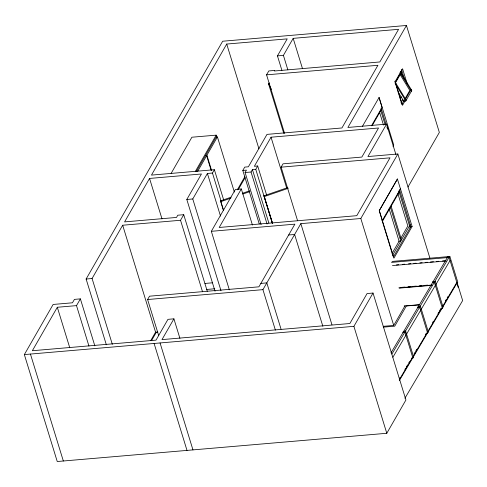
<?xml version="1.0" encoding="UTF-8"?>
<svg xmlns="http://www.w3.org/2000/svg" width="487" height="487" viewBox="0 0 487 487"><rect width="100%" height="100%" fill="white"/><g stroke="black" fill="none" stroke-linecap="round" stroke-linejoin="round"><path stroke-width="0.73" d="M80.385 298.872L76.508 305.623L57.314 307.267L32.355 350.725L156.023 340.127L167.954 319.344L173.914 318.833L161.982 339.616L349.861 323.514L367.07 293.558L373.024 293.046L405.921 399.979L386.8 433.278L57.247 461.524L24.35 354.585L53.138 304.454L72.466 302.798L74.432 299.383L80.385 298.872L94.837 345.837M106.349 344.778L86.12 279.027L222.675 41.231L406.45 25.476L439.347 132.415L407.99 187.02M112.308 344.266L92.08 278.515L122.675 225.231L180.537 220.27L183.733 214.706L177.773 215.217L176.495 217.446L124.593 221.895L149.546 178.437L201.448 173.987L186.813 199.475L215.041 291.238M281.894 70.341L277.45 55.889L287.22 38.869L226.717 44.055L151.463 175.101L214.377 169.707L223.71 200.054M171.107 173.433L191.896 137.224L216.185 135.143L216.849 137.316M195.39 171.351L216.185 135.143M196.352 171.491L205.356 155.81L206.634 155.7L211.096 170.213M197.625 171.381L206.634 155.7M206.908 155.219L217.409 136.926L216.137 137.036L205.63 155.329L206.908 155.219L211.595 170.456M221.001 290.727L192.773 198.964L207.407 173.475L212.46 173.043L214.377 169.707M284.572 133.365L266.566 74.84L268.806 70.944L274.759 70.432L274.443 70.986L379.836 61.959L398.573 29.33L293.18 38.357L283.41 55.378L287.854 69.83M158.725 335.659L147.61 299.529L149.527 296.193L258.895 286.819L294.878 224.154L211.334 231.313L229.34 289.838M259.254 223.91L242.806 170.444L244.724 167.108L248.382 166.791L266.992 134.382L341.935 127.959L377.918 65.295L266.566 74.84M211.334 231.313L235.367 189.461L241.327 188.95L252.443 225.073M261.099 224.544L245.095 172.526L246.465 170.127L242.806 170.444M150.66 340.717L155.572 332.164L122.675 225.231M237.303 189.845L244.864 176.671M151.646 340.437L156.157 332.572L157.66 332.444M238.313 189.504L245.107 177.676M241.327 188.95L219.211 227.466L356.776 215.674L389.996 157.831L281.115 167.163L297.563 220.629M267.059 224.038L251.048 172.014L252.424 169.616L255.772 169.33L257.69 165.994L254.342 166.28L271.034 137.212L378.545 127.996L361.853 157.07L283.032 163.821L281.115 167.163M406.45 25.476L347.895 127.448L386.556 124.136L395.888 154.482M275.38 330.107L262.937 289.649L300.838 223.643L360.818 218.505L397.867 153.983L367.947 156.546L386.556 124.136M362.358 126.456L379.099 97.437L393.721 144.962L392.966 146.283M395.267 82.382L401.897 70.834M395.103 83.405L401.099 72.965M371.465 125.804L382.064 107.341L379.02 97.443M372.391 125.25L381.479 109.423M400.156 98.63L401.264 96.706M400.99 102.824L402.828 99.616M405.001 98.794L409.811 90.424L400.162 74.639M401.964 104.163L403.808 100.955M398.098 91.958L403.997 101.606L404.405 100.888M411.131 89.377L405.135 99.823L403.309 100.486M405.081 100.846L402.506 105.338L395.194 81.573L402.56 68.746L407.211 83.867M403.997 101.606L405.817 100.943L411.813 90.497L400.417 71.845M397.483 178.979L379.312 210.627L393.934 258.153L412.105 226.504L397.404 178.985L379.233 210.634L382.277 220.532L400.448 188.883M382.447 221.299L399.864 190.965M392.126 253.319L399.09 241.199L389.174 208.966M400.509 238.733L407.832 225.974L397.916 193.741M392.808 254.963L410.224 224.635M393.417 256.941L410.833 226.613L399.48 189.711M386.8 433.278L353.903 326.345L373.024 293.046M383.22 326.339L393.715 325.438L405.056 305.69M404.983 332.311L405.671 331.117L403.54 331.3L402.852 332.493L404.983 332.311L412.903 358.055L411.485 358.176M419.709 307.394L420.397 306.201L418.266 306.384L417.578 307.577L419.709 307.394L427.629 333.138L426.21 333.26M434.434 282.484L435.122 281.291L432.992 281.474L432.304 282.667L434.434 282.484L442.354 308.228L440.936 308.35M449.16 257.568L449.848 256.375L447.717 256.558L447.029 257.751L449.16 257.568L457.08 283.312L457.768 282.119L449.848 256.375M412.903 358.055L413.591 356.861L405.671 331.117M427.629 333.138L428.317 331.945L420.397 306.201M442.354 308.228L443.042 307.035L435.122 281.291M391 352.874L447.59 257.13L449.288 256.996L391.925 354.043M392.899 357.208L450.262 260.168M399.51 378.576L400.284 377.273M404.904 369.456L405.671 368.154M406.444 366.851L407.595 364.897M408.751 362.943L409.524 361.64M414.139 353.824L414.912 352.521M415.679 351.218L416.835 349.264M425.303 334.934L426.076 333.632M432.62 322.558L433.387 321.256M438.008 313.439L438.781 312.137M439.548 310.834L440.705 308.88M445.325 301.063L446.092 299.761M447.249 297.807L448.022 296.504M399.249 379.836L412.343 357.689M413.11 356.387L426.971 332.938M427.738 331.635L441.599 308.192M442.366 306.889L456.611 282.789M399.419 380.438L456.782 283.397M404.904 398.263L462.65 300.564L457.165 282.746M283.763 133.328L268.41 83.423L269.579 83.021M223.387 210.268L220.495 200.869L231.118 197.205M242.447 193.29L249.533 190.849M220.495 200.869L220.873 201.624L230.789 198.203M242.824 194.045L249.91 191.604M272.397 223.296L263.942 195.811L287.854 187.562M263.942 195.811L264.319 196.565L288.231 188.317M277.45 55.889L283.41 55.378M245.095 172.526L251.048 172.014M186.813 199.475L192.773 198.964M288.657 234.99L294.617 234.478L322.844 326.241M410.62 226.632L412.105 226.504M398.75 241.229L400.795 241.053L390.434 207.389M86.12 279.027L92.08 278.515M392.041 261.446L448.71 256.588L448.162 257.544L391.493 262.396M396.436 264.91L398.701 264.715M402.481 264.392L404.746 264.197M408.526 263.875L410.791 263.68M413.816 263.418L416.081 263.224M419.861 262.901L422.126 262.706M425.151 262.45L427.416 262.256M430.441 261.994L433.46 261.738M436.486 261.476L438.75 261.282M442.531 260.959L444.795 260.764M392.467 265.567L446.116 260.971M205.009 283.44L212.533 282.795M260.855 283.404L266.815 282.892L281.042 329.139M206.543 289.473L214.779 288.767M147.61 299.529L262.937 289.649M402.037 287.33L405.056 287.068M408.082 286.813L410.346 286.618M413.372 286.356L416.391 286.094M419.417 285.839L421.681 285.644M424.701 285.382L427.726 285.126M398.847 287.872L432.097 285.023M399.425 288.121L431.159 285.4M404.149 306.006L419.264 304.71M419.21 304.886L406.335 305.988L394.75 326.162L383.385 327.136M155.572 332.164L157.825 331.976M24.35 354.585L353.903 326.345M400.01 72.557L411.405 91.215M395.225 82.212L406.231 100.225M395.602 84.214L405.817 100.943M268.41 83.423L271.387 89.371M401.489 69.513L404.612 79.655M401.044 71.486L402.372 75.808M394.823 81.213L401.915 104.255M457.056 283.781L458.151 287.342M397.867 153.983L429.875 258.031M381.077 108.102L385.99 124.088M386.885 126.979L387.549 129.152M380.633 110.086L385.083 124.556M379.531 112.199L383.5 125.092M398.792 190.904L410.145 227.806M391.122 206.196L401.477 239.86M381.991 220.167L393.119 256.345M360.818 218.505L393.715 325.438M293.18 38.357L302.518 68.704M300.838 223.643L331.957 324.799M271.034 137.212L286.819 188.512M226.717 44.055L258.944 148.821M257.69 165.994L266.578 194.897M264.319 196.565L272.55 223.326M255.772 169.33L272.446 223.521M252.424 169.616L268.873 223.089M217.409 136.926L234.375 192.073M212.46 173.043L221.128 201.222M220.873 201.624L223.539 210.299M207.407 173.475L220.52 216.106M183.733 214.706L207.292 291.293M180.537 220.27L202.543 291.804M149.546 178.437L161.994 218.894M173.914 318.833L179.916 338.343M160.065 342.958L192.962 449.891M154.105 343.463L187.002 450.402M76.508 305.623L88.957 346.087M57.314 307.267L69.757 347.73M30.438 354.061L63.34 461"/></g></svg>
